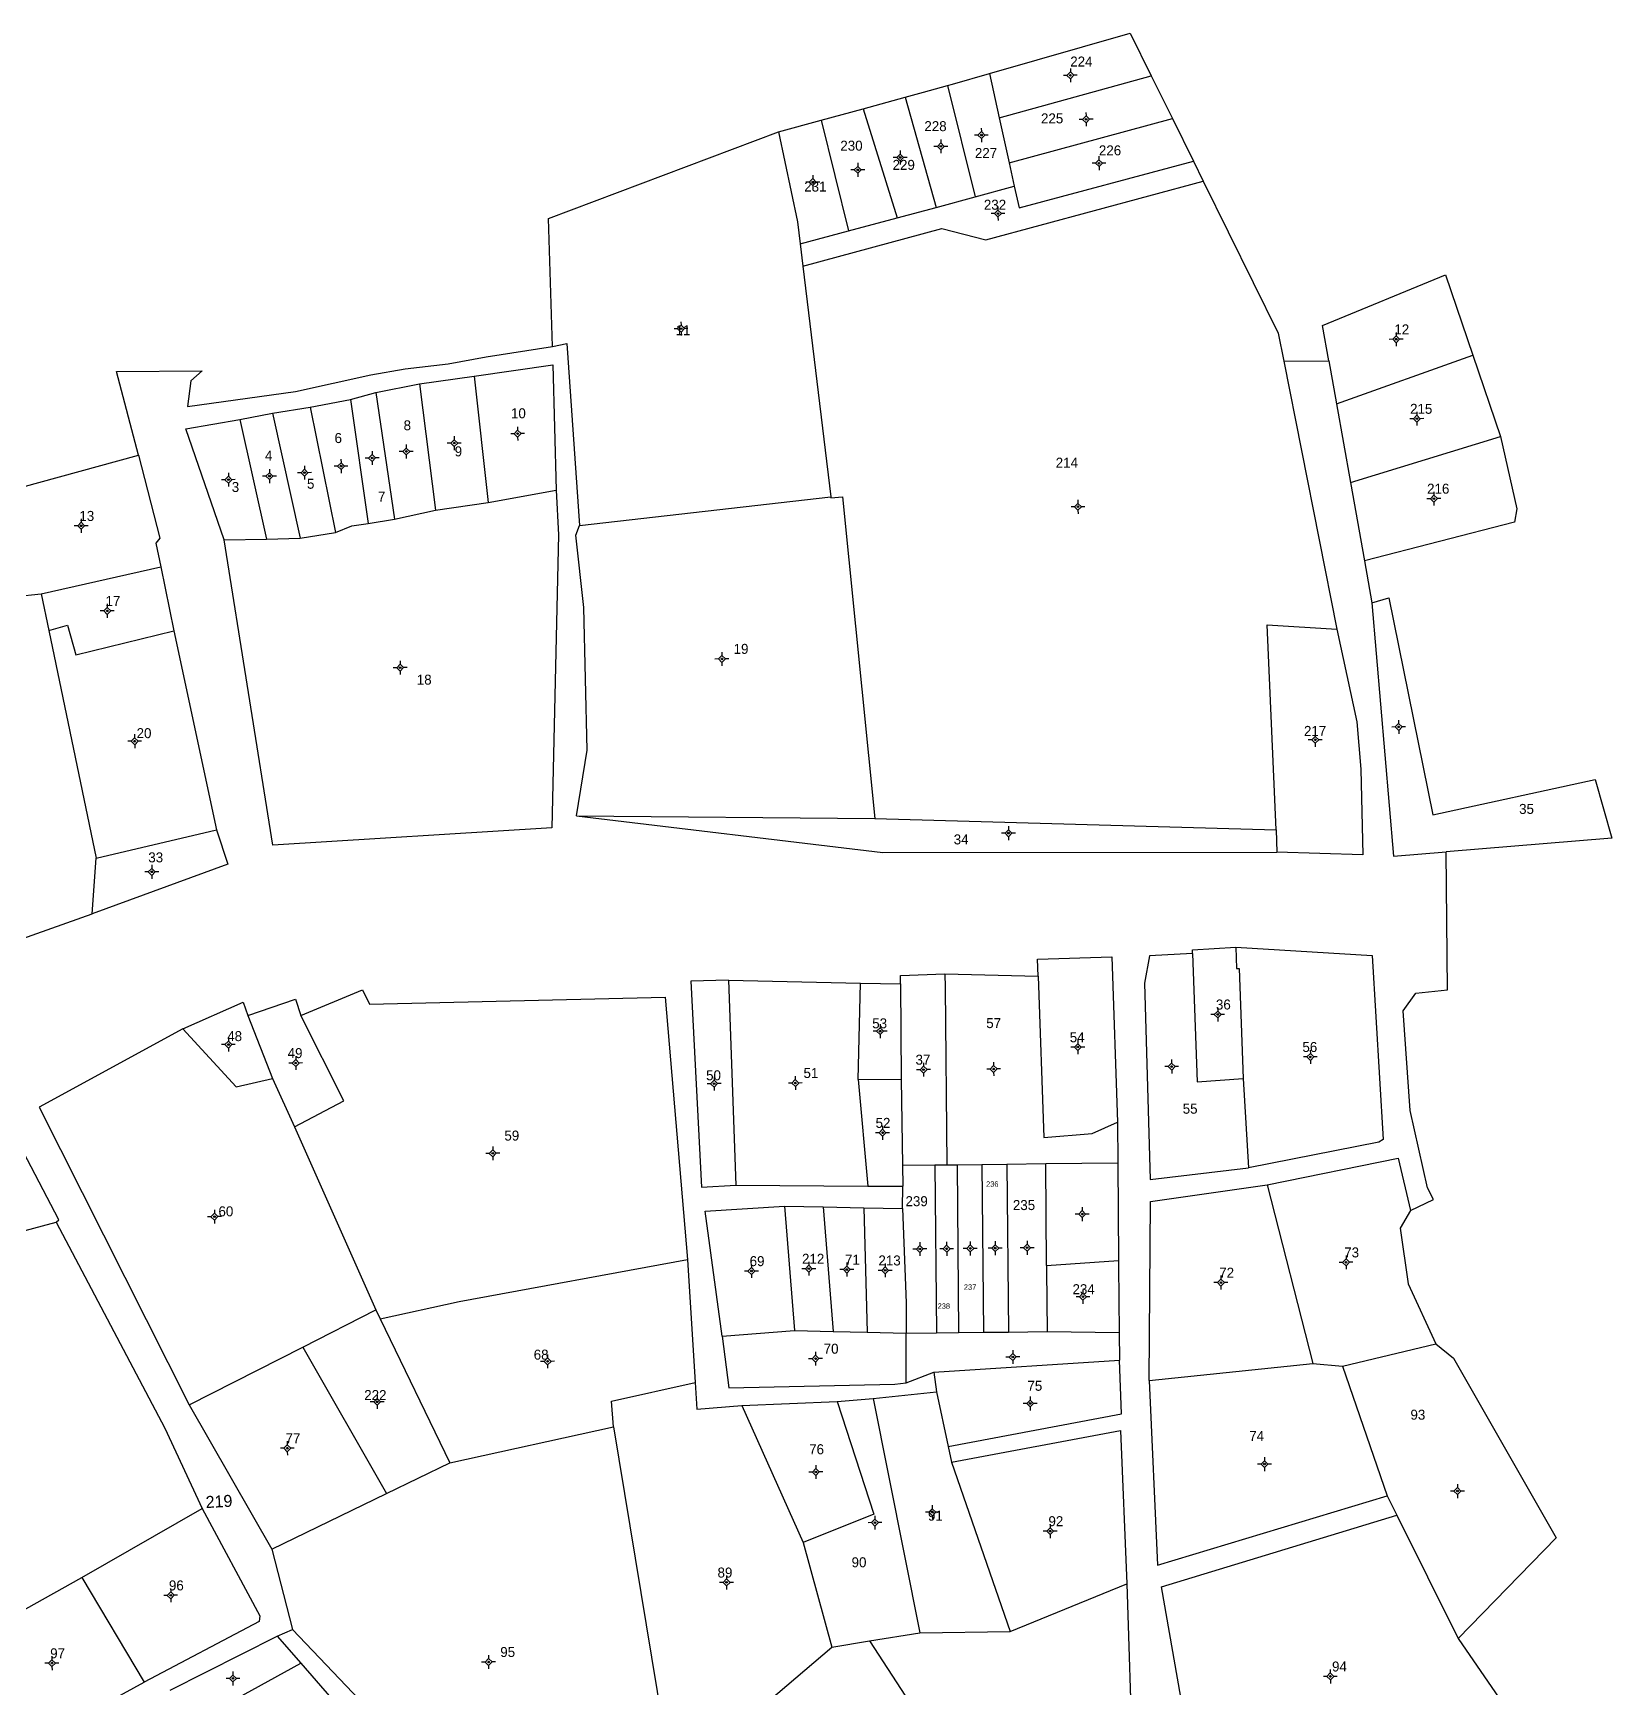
# Model space of a CAD drawing. Extents: x 551037 to 551594, y 1838476 to 1839058.
# Drawn here: x 551309.8 to 551594.4, y 1838760 to 1839058.4 of the extents above; entities that cross this region are included whole.
import ezdxf

# ---------------------------------------------------------------- set-up
doc = ezdxf.new("R2010")
doc.units = 0
for name, color, linetype in [('Level 10', 7, 'Continuous'), ('Level 11', 7, 'Continuous'), ('Level 15', 7, 'Continuous')]:
    doc.layers.add(name, color=color, linetype=linetype)

msp = doc.modelspace()

# ---------------------------------------------------------------- linework, layer by layer
at = {"layer": 'Level 10'}
for p, q in [((551482.22, 1839051.09), (551483.98, 1839043.1)), ((551474.64, 1839048.91), (551479.64, 1839028.82)), ((551483.98, 1839043.1), (551511.4, 1839050.63)), ((551511.4, 1839050.63), (551515.2, 1839042.93)), ((551459.43, 1839044.7), (551467.04, 1839046.79)), ((551467.04, 1839046.79), (551472.59, 1839026.92)), ((551444.21, 1839040.54), (551451.88, 1839042.64)), ((551451.88, 1839042.64), (551459.43, 1839044.7)), ((551451.88, 1839042.64), (551456.82, 1839022.67)), ((551459.43, 1839044.7), (551465.55, 1839025.03)), ((551483.98, 1839043.1), (551485.77, 1839034.96)), ((551485.77, 1839034.96), (551515.2, 1839042.93)), ((551515.2, 1839042.93), (551518.99, 1839035.26)), ((551485.77, 1839034.96), (551486.69, 1839030.72)), ((551518.99, 1839035.26), (551520.76, 1839031.67)), ((551479.64, 1839028.82), (551486.69, 1839030.72)), ((551472.59, 1839026.92), (551479.64, 1839028.82)), ((551456.82, 1839022.67), (551465.55, 1839025.03)), ((551465.55, 1839025.03), (551472.59, 1839026.92)), ((551448.09, 1839020.33), (551456.82, 1839022.67)), ((551448.09, 1839020.33), (551448.57, 1839016.35)), ((551448.57, 1839016.35), (551453.61, 1838974.71)), ((551535.29, 1838999.19), (551543.42, 1838999.26)), ((551535.29, 1838999.19), (551544.84, 1838950.89)), ((551543.42, 1838999.26), (551544.8, 1838991.48)), ((551544.8, 1838991.48), (551569.36, 1839000.27)), ((551569.36, 1839000.27), (551574.38, 1838985.61)), ((551371.59, 1838993.52), (551379.44, 1838995.09)), ((551379.44, 1838995.09), (551389.31, 1838996.51)), ((551379.44, 1838995.09), (551382.34, 1838972.33)), ((551389.31, 1838996.51), (551391.83, 1838973.71)), ((551359.74, 1838990.91), (551366.99, 1838992.27)), ((551366.99, 1838992.27), (551371.59, 1838993.52)), ((551366.99, 1838992.27), (551370.2, 1838969.94)), ((551371.59, 1838993.52), (551374.94, 1838970.72)), ((551544.8, 1838991.48), (551547.32, 1838977.34)), ((551347.09, 1838988.69), (551352.95, 1838989.83)), ((551347.09, 1838988.69), (551351.87, 1838967.09)), ((551352.95, 1838989.83), (551359.74, 1838990.91)), ((551352.95, 1838989.83), (551357.92, 1838967.27)), ((551359.74, 1838990.91), (551364.34, 1838968.28)), ((551547.32, 1838977.34), (551574.38, 1838985.61)), ((551304.01, 1838975.47), (551328.8, 1838982.25)), ((551547.32, 1838977.34), (551549.83, 1838963.21)), ((551382.34, 1838972.33), (551391.83, 1838973.71)), ((551391.83, 1838973.71), (551404.1, 1838975.96)), ((551408.32, 1838969.57), (551453.61, 1838974.71)), ((551370.2, 1838969.94), (551374.94, 1838970.72)), ((551374.94, 1838970.72), (551382.34, 1838972.33)), ((551357.92, 1838967.27), (551364.34, 1838968.28)), ((551344.26, 1838966.95), (551351.87, 1838967.09)), ((551351.87, 1838967.09), (551357.92, 1838967.27)), ((551311.25, 1838957.23), (551332.84, 1838962.14)), ((551332.84, 1838962.14), (551335.14, 1838950.59)), ((551549.83, 1838963.21), (551551.16, 1838955.64)), ((551306.64, 1838956.76), (551311.25, 1838957.23)), ((551311.25, 1838957.23), (551312.63, 1838950.66)), ((551312.63, 1838950.66), (551321.18, 1838909.55)), ((551335.14, 1838950.59), (551342.87, 1838914.7)), ((551407.79, 1838917.21), (551461.57, 1838916.72)), ((551321.18, 1838909.55), (551342.87, 1838914.7)), ((551461.57, 1838916.72), (551533.89, 1838914.68)), ((551533.89, 1838914.68), (551534.05, 1838910.69)), ((551320.44, 1838899.54), (551321.18, 1838909.55)), ((551435.17, 1838887.61), (551458.97, 1838887.02)), ((551435.17, 1838887.61), (551436.48, 1838850.64)), ((551458.55, 1838869.7), (551458.97, 1838887.02)), ((551458.97, 1838887.02), (551466.2, 1838886.93)), ((551466.2, 1838886.93), (551466.31, 1838869.75)), ((551474.19, 1838888.7), (551490.97, 1838888.33)), ((551348.53, 1838881.19), (551352.98, 1838869.83)), ((551352.98, 1838869.83), (551356.94, 1838861.15)), ((551458.55, 1838869.7), (551466.31, 1838869.75)), ((551458.55, 1838869.7), (551460.29, 1838850.46)), ((551466.31, 1838869.75), (551466.54, 1838854.21)), ((551527.95, 1838869.86), (551528.95, 1838853.73)), ((551356.94, 1838861.15), (551371.61, 1838828.12)), ((551505.3, 1838861.97), (551505.36, 1838854.64)), ((551466.54, 1838854.21), (551472.37, 1838854.26)), ((551466.54, 1838854.21), (551466.61, 1838850.41)), ((551472.37, 1838854.26), (551474.54, 1838854.27)), ((551472.37, 1838854.26), (551472.64, 1838823.99)), ((551474.54, 1838854.27), (551476.37, 1838854.3)), ((551476.37, 1838854.3), (551480.87, 1838854.37)), ((551476.37, 1838854.3), (551476.63, 1838824.04)), ((551480.87, 1838854.37), (551485.37, 1838854.42)), ((551480.87, 1838854.37), (551481.13, 1838824.09)), ((551485.37, 1838854.42), (551492.36, 1838854.53)), ((551485.37, 1838854.42), (551485.63, 1838824.13)), ((551492.36, 1838854.53), (551505.36, 1838854.64)), ((551505.36, 1838854.64), (551505.5, 1838837.06)), ((551436.48, 1838850.64), (551460.29, 1838850.46)), ((551460.29, 1838850.46), (551466.61, 1838850.41)), ((551466.54, 1838846.4), (551466.61, 1838850.41)), ((551532.29, 1838850.7), (551540.53, 1838818.46)), ((551445.24, 1838846.85), (551452.24, 1838846.7)), ((551445.24, 1838846.85), (551447.04, 1838824.42)), ((551452.24, 1838846.7), (551459.54, 1838846.55)), ((551452.24, 1838846.7), (551454.04, 1838824.25)), ((551459.54, 1838846.55), (551466.54, 1838846.4)), ((551459.54, 1838846.55), (551460.19, 1838824.11)), ((551427.77, 1838837.24), (551429.18, 1838815.01)), ((551492.52, 1838836.15), (551505.5, 1838837.06)), ((551358.42, 1838821.41), (551371.61, 1838828.12)), ((551371.61, 1838828.12), (551372.37, 1838826.49)), ((551372.37, 1838826.49), (551384.91, 1838800.53)), ((551434, 1838823.41), (551447.04, 1838824.42)), ((551447.04, 1838824.42), (551454.04, 1838824.25)), ((551337.91, 1838811.01), (551358.42, 1838821.41)), ((551358.42, 1838821.41), (551373.52, 1838795)), ((551454.04, 1838824.25), (551460.19, 1838824.11)), ((551460.19, 1838824.11), (551467.19, 1838823.94)), ((551467.17, 1838814.95), (551467.19, 1838823.94)), ((551467.19, 1838823.94), (551472.64, 1838823.99)), ((551472.64, 1838823.99), (551476.63, 1838824.04)), ((551476.63, 1838824.04), (551481.13, 1838824.09)), ((551481.13, 1838824.09), (551485.63, 1838824.13)), ((551485.63, 1838824.13), (551492.63, 1838824.21)), ((551492.63, 1838824.21), (551505.62, 1838824.06)), ((551505.62, 1838824.06), (551505.66, 1838819.05)), ((551545.85, 1838818.01), (551562.71, 1838821.99)), ((551472.17, 1838816.87), (551505.66, 1838819.05)), ((551511.03, 1838815.38), (551540.53, 1838818.46)), ((551540.53, 1838818.46), (551545.85, 1838818.01)), ((551467.17, 1838814.95), (551472.17, 1838816.87)), ((551472.17, 1838816.87), (551472.67, 1838813.38)), ((551545.85, 1838818.01), (551553.95, 1838794.59)), ((551461.23, 1838812.14), (551472.67, 1838813.38)), ((551472.67, 1838813.38), (551474.8, 1838803.47)), ((551337.91, 1838811.01), (551352.84, 1838784.96)), ((551437.57, 1838810.9), (551454.73, 1838811.62)), ((551437.57, 1838810.9), (551448.6, 1838786.2)), ((551454.73, 1838811.62), (551461.23, 1838812.14)), ((551461.23, 1838812.14), (551469.68, 1838769.91)), ((551384.91, 1838800.53), (551414.44, 1838807.03)), ((551414.44, 1838807.03), (551425.03, 1838742.83)), ((551474.8, 1838803.47), (551475.4, 1838800.67)), ((551373.52, 1838795), (551384.91, 1838800.53)), ((551475.4, 1838800.67), (551485.93, 1838770.15)), ((551352.84, 1838784.96), (551373.52, 1838795)), ((551553.95, 1838794.59), (551555.67, 1838791.12)), ((551318.58, 1838779.88), (551340.26, 1838792.33)), ((551555.67, 1838791.12), (551566.71, 1838768.9)), ((551448.6, 1838786.2), (551453.82, 1838767.33)), ((551352.84, 1838784.96), (551356.58, 1838770.52)), ((551296.88, 1838767.78), (551318.58, 1838779.88)), ((551318.58, 1838779.88), (551329.81, 1838760.99)), ((551485.93, 1838770.15), (551507, 1838778.71)), ((551334.5, 1838759.59), (551353.82, 1838769.32)), ((551353.82, 1838769.32), (551356.58, 1838770.52)), ((551353.82, 1838769.32), (551358.06, 1838764.43)), ((551453.82, 1838767.33), (551460.58, 1838768.43)), ((551460.58, 1838768.43), (551469.68, 1838769.91)), ((551460.58, 1838768.43), (551482.37, 1838735.17)), ((551469.68, 1838769.91), (551485.93, 1838770.15)), ((551425.03, 1838742.83), (551453.82, 1838767.33)), ((551339.18, 1838754.02), (551358.06, 1838764.43)), ((551310.31, 1838750.35), (551329.81, 1838760.99))]:
    msp.add_line(p, q, dxfattribs=at)
for points in [[(551482.22, 1839051.09), (551507.59, 1839058.35), (551511.4, 1839050.63)], [(551474.64, 1839048.91), (551475.53, 1839049.17), (551482.22, 1839051.09)], [(551467.04, 1839046.79), (551470.34, 1839047.69), (551474.64, 1839048.91)], [(551403.42, 1839001.82), (551402.7, 1839024.94), (551444.21, 1839040.54)], [(551444.21, 1839040.54), (551447.61, 1839024.29), (551448.09, 1839020.33)], [(551486.69, 1839030.72), (551487.56, 1839026.82), (551518.99, 1839035.26)], [(551448.57, 1839016.35), (551473.66, 1839023.09), (551481.57, 1839021.07), (551520.76, 1839031.67)], [(551520.76, 1839031.67), (551534.29, 1839004.24), (551535.29, 1838999.19)], [(551543.42, 1838999.26), (551542.29, 1839005.6), (551564.41, 1839014.78), (551569.36, 1839000.27)], [(551328.8, 1838982.25), (551324.84, 1838997.35), (551340.29, 1838997.48), (551338.21, 1838995.63), (551337.63, 1838991), (551357.12, 1838993.74), (551370.71, 1838996.74), (551376.86, 1838997.8), (551384.61, 1838998.71), (551391.49, 1839000), (551403.42, 1839001.82)], [(551403.42, 1839001.82), (551406.04, 1839002.38), (551408.32, 1838969.57)], [(551389.31, 1838996.51), (551403.51, 1838998.54), (551404.1, 1838975.96)], [(551344.26, 1838966.95), (551337.34, 1838987.01), (551347.09, 1838988.69)], [(551574.38, 1838985.61), (551577.27, 1838972.55), (551576.9, 1838970.19), (551549.83, 1838963.21)], [(551328.8, 1838982.25), (551332.65, 1838967.3), (551331.93, 1838966.35), (551332.84, 1838962.14)], [(551404.1, 1838975.96), (551404.49, 1838967.9), (551403.34, 1838915.03), (551353.02, 1838911.94), (551344.26, 1838966.95)], [(551453.61, 1838974.71), (551453.63, 1838974.57), (551455.73, 1838974.73), (551461.57, 1838916.72)], [(551364.34, 1838968.28), (551367.23, 1838969.52), (551370.2, 1838969.94)], [(551407.79, 1838917.21), (551409.71, 1838929.03), (551409.1, 1838954.79), (551407.66, 1838967.83), (551408.32, 1838969.57)], [(551551.16, 1838955.64), (551554.25, 1838956.53), (551562.14, 1838917.42), (551591.43, 1838923.76), (551594.44, 1838913.17), (551564.55, 1838910.72)], [(551551.16, 1838955.64), (551555.05, 1838909.94), (551564.55, 1838910.72)], [(551295.94, 1838953.75), (551296.4, 1838936.48), (551299.32, 1838912.58), (551307.74, 1838895.02), (551320.44, 1838899.54)], [(551312.63, 1838950.66), (551316, 1838951.61), (551317.47, 1838946.22), (551335.14, 1838950.59)], [(551533.89, 1838914.68), (551532.26, 1838951.64), (551544.84, 1838950.89)], [(551544.84, 1838950.89), (551548.44, 1838934.18), (551549.2, 1838925.61), (551549.56, 1838910.17), (551534.05, 1838910.69)], [(551407.79, 1838917.21), (551462.99, 1838910.59), (551534.05, 1838910.69)], [(551342.87, 1838914.7), (551344.88, 1838908.49), (551320.44, 1838899.54)], [(551558.11, 1838846.08), (551562.27, 1838848.06), (551561.21, 1838850.13), (551558.08, 1838864.11), (551556.81, 1838882.03), (551559.11, 1838885.25), (551564.77, 1838885.85), (551564.55, 1838910.72)], [(551518.82, 1838892.37), (551518.81, 1838893.03), (551526.62, 1838893.54)], [(551526.62, 1838893.54), (551551.22, 1838892.04), (551553.23, 1838858.85), (551552.39, 1838858.35), (551528.95, 1838853.73)], [(551526.62, 1838893.54), (551526.78, 1838889.67), (551527.25, 1838889.66), (551527.95, 1838869.86)], [(551490.97, 1838888.33), (551490.88, 1838891.38), (551504.3, 1838891.79), (551505.3, 1838861.97)], [(551518.82, 1838892.37), (551511.07, 1838891.98), (551510.15, 1838887.02), (551511.2, 1838851.63), (551528.95, 1838853.73)], [(551518.82, 1838892.37), (551519.64, 1838869.25), (551527.95, 1838869.86)], [(551435.17, 1838887.61), (551428.35, 1838887.41), (551430.29, 1838850.23), (551436.48, 1838850.64)], [(551466.2, 1838886.93), (551466.19, 1838888.41), (551474.19, 1838888.7)], [(551474.19, 1838888.7), (551474.21, 1838886.26), (551474.54, 1838854.27)], [(551490.97, 1838888.33), (551492, 1838859.22), (551500.76, 1838859.96), (551505.3, 1838861.97)], [(551348.53, 1838881.19), (551357.08, 1838884.14), (551358.09, 1838881.24)], [(551358.09, 1838881.24), (551369.18, 1838885.83), (551370.43, 1838883.27), (551423.77, 1838884.49), (551427.77, 1838837.24)], [(551336.81, 1838878.79), (551347.69, 1838883.62), (551348.53, 1838881.19)], [(551356.94, 1838861.15), (551365.81, 1838865.83), (551358.09, 1838881.24)], [(551336.81, 1838878.79), (551310.91, 1838864.69), (551337.91, 1838811.01)], [(551336.81, 1838878.79), (551346.42, 1838868.37), (551352.98, 1838869.83)], [(551313.97, 1838843.96), (551314.45, 1838844.39), (551303.75, 1838864.73), (551305.19, 1838865.53), (551303.79, 1838868.19), (551295.06, 1838863.61), (551297.86, 1838858.82)], [(551297.86, 1838858.82), (551307.47, 1838842.18), (551313.97, 1838843.96)], [(551492.52, 1838836.15), (551492.52, 1838836.21), (551492.36, 1838854.53)], [(551532.29, 1838850.7), (551555.92, 1838855.46), (551558.11, 1838846.08)], [(551511.03, 1838815.38), (551511.25, 1838847.68), (551532.29, 1838850.7)], [(551434, 1838823.41), (551430.95, 1838845.94), (551445.24, 1838846.85)], [(551466.54, 1838846.4), (551467.2, 1838829.42), (551467.19, 1838823.94)], [(551558.11, 1838846.08), (551556.25, 1838842.89), (551557.69, 1838832.81), (551562.71, 1838821.99)], [(551313.97, 1838843.96), (551333.53, 1838806.82), (551340.26, 1838792.33)], [(551372.37, 1838826.49), (551386.62, 1838829.62), (551427.77, 1838837.24)], [(551505.5, 1838837.06), (551505.51, 1838836.06), (551505.62, 1838824.06)], [(551492.52, 1838836.15), (551492.53, 1838835.86), (551492.53, 1838835.26), (551492.53, 1838835.21), (551492.63, 1838824.21)], [(551434, 1838823.41), (551435.2, 1838814.07), (551465.17, 1838814.74), (551467.17, 1838814.95)], [(551562.71, 1838821.99), (551565.86, 1838819.4), (551584.4, 1838787), (551566.71, 1838768.9)], [(551474.8, 1838803.47), (551506.05, 1838809.38), (551505.66, 1838819.05)], [(551511.03, 1838815.38), (551512.52, 1838782.11), (551553.95, 1838794.59)], [(551414.44, 1838807.03), (551414.05, 1838811.7), (551429.18, 1838815.01)], [(551429.18, 1838815.01), (551429.48, 1838810.23), (551437.57, 1838810.9)], [(551454.73, 1838811.62), (551461.4, 1838791.32), (551448.6, 1838786.2)], [(551475.4, 1838800.67), (551505.85, 1838806.37), (551507, 1838778.71)], [(551340.26, 1838792.33), (551350.68, 1838772.99), (551350.55, 1838771.93), (551329.81, 1838760.99)], [(551517.55, 1838753.51), (551513.22, 1838778.17), (551555.67, 1838791.12)], [(551507, 1838778.71), (551508.01, 1838746.77), (551504.91, 1838742.1)], [(551356.58, 1838770.52), (551386.85, 1838738.7), (551399.02, 1838724.52), (551413.4, 1838731.63), (551419.44, 1838722.66)], [(551566.71, 1838768.9), (551582.17, 1838746.38), (551576.53, 1838745.84), (551566.41, 1838737.39)], [(551358.06, 1838764.43), (551369.13, 1838751.68), (551369.16, 1838751.65)]]:
    msp.add_lwpolyline(points, dxfattribs=at)
at = {"layer": 'Level 11'}
for p, q in [((551496.8, 1839051.36), (551496.19, 1839050.73)), ((551496.8, 1839051.99), (551496.8, 1839051.36)), ((551497.43, 1839050.74), (551496.8, 1839051.36)), ((551496.19, 1839050.73), (551495.56, 1839050.73)), ((551496.19, 1839050.73), (551496.81, 1839050.12)), ((551496.81, 1839050.12), (551497.43, 1839050.74)), ((551496.81, 1839050.12), (551496.82, 1839049.49)), ((551498.06, 1839050.75), (551497.43, 1839050.74)), ((551499.02, 1839042.8), (551498.39, 1839042.79)), ((551499.63, 1839043.42), (551499.02, 1839042.8)), ((551499.02, 1839042.8), (551499.64, 1839042.18)), ((551499.62, 1839044.05), (551499.63, 1839043.42)), ((551500.26, 1839042.81), (551499.63, 1839043.42)), ((551499.64, 1839042.18), (551500.26, 1839042.81)), ((551499.64, 1839042.18), (551499.65, 1839041.55)), ((551500.89, 1839042.82), (551500.26, 1839042.81)), ((551473.43, 1839039.17), (551473.44, 1839038.54)), ((551480.15, 1839039.95), (551479.52, 1839039.95)), ((551480.76, 1839040.58), (551480.15, 1839039.95)), ((551480.15, 1839039.95), (551480.77, 1839039.34)), ((551480.75, 1839041.21), (551480.76, 1839040.58)), ((551481.39, 1839039.97), (551480.76, 1839040.58)), ((551480.77, 1839039.34), (551481.39, 1839039.97)), ((551480.77, 1839039.34), (551480.78, 1839038.71)), ((551482.01, 1839039.97), (551481.39, 1839039.97)), ((551466.12, 1839036.53), (551465.5, 1839035.91)), ((551466.11, 1839037.16), (551466.12, 1839036.53)), ((551466.74, 1839035.92), (551466.12, 1839036.53)), ((551472.83, 1839037.91), (551472.2, 1839037.91)), ((551473.44, 1839038.54), (551472.83, 1839037.91)), ((551472.83, 1839037.91), (551473.45, 1839037.3)), ((551474.06, 1839037.92), (551473.44, 1839038.54)), ((551473.45, 1839037.3), (551474.06, 1839037.92)), ((551473.45, 1839037.3), (551473.46, 1839036.67)), ((551474.69, 1839037.93), (551474.06, 1839037.92)), ((551501.95, 1839036.14), (551501.96, 1839035.51)), ((551457.85, 1839033.68), (551457.23, 1839033.68)), ((551458.47, 1839034.31), (551457.85, 1839033.68)), ((551457.85, 1839033.68), (551458.48, 1839033.07)), ((551458.46, 1839034.94), (551458.47, 1839034.31)), ((551459.11, 1839033.69), (551458.47, 1839034.31)), ((551458.48, 1839033.07), (551459.11, 1839033.69)), ((551459.73, 1839033.7), (551459.11, 1839033.69)), ((551465.5, 1839035.91), (551464.87, 1839035.9)), ((551465.5, 1839035.91), (551466.13, 1839035.29)), ((551466.13, 1839035.29), (551466.74, 1839035.92)), ((551466.13, 1839035.29), (551466.14, 1839034.66)), ((551467.37, 1839035.92), (551466.74, 1839035.92)), ((551501.34, 1839034.88), (551500.71, 1839034.88)), ((551501.96, 1839035.51), (551501.34, 1839034.88)), ((551501.34, 1839034.88), (551501.97, 1839034.27)), ((551502.58, 1839034.89), (551501.96, 1839035.51)), ((551501.97, 1839034.27), (551502.58, 1839034.89)), ((551501.97, 1839034.27), (551501.98, 1839033.64)), ((551503.21, 1839034.9), (551502.58, 1839034.89)), ((551449.75, 1839031.48), (551449.12, 1839031.48)), ((551450.36, 1839032.11), (551449.74, 1839031.48)), ((551449.75, 1839031.48), (551450.37, 1839030.86)), ((551450.36, 1839032.74), (551450.36, 1839032.12)), ((551450.99, 1839031.49), (551450.36, 1839032.12)), ((551450.37, 1839030.86), (551450.99, 1839031.49)), ((551450.37, 1839030.86), (551450.38, 1839030.24)), ((551451.62, 1839031.5), (551450.99, 1839031.49)), ((551458.48, 1839033.07), (551458.49, 1839032.44)), ((551483.13, 1839025.8), (551482.5, 1839025.8)), ((551483.74, 1839026.43), (551483.13, 1839025.8)), ((551483.13, 1839025.8), (551483.75, 1839025.19)), ((551483.74, 1839027.06), (551483.74, 1839026.43)), ((551484.37, 1839025.81), (551483.74, 1839026.43)), ((551483.75, 1839025.19), (551484.37, 1839025.81)), ((551483.75, 1839025.19), (551483.76, 1839024.56)), ((551485, 1839025.82), (551484.37, 1839025.81)), ((551426.6, 1839006.3), (551426.61, 1839005.67)), ((551425.98, 1839005.05), (551425.36, 1839005.04)), ((551426.61, 1839005.67), (551425.98, 1839005.05)), ((551425.98, 1839005.05), (551426.62, 1839004.44)), ((551427.24, 1839005.06), (551426.61, 1839005.67)), ((551426.62, 1839004.44), (551427.24, 1839005.06)), ((551426.62, 1839004.43), (551426.62, 1839003.81)), ((551427.86, 1839005.07), (551427.24, 1839005.06)), ((551555.54, 1839003.76), (551554.93, 1839003.14)), ((551555.54, 1839004.39), (551555.54, 1839003.76)), ((551556.17, 1839003.15), (551555.54, 1839003.76)), ((551554.93, 1839003.14), (551554.3, 1839003.13)), ((551554.93, 1839003.14), (551555.55, 1839002.52)), ((551555.55, 1839002.52), (551556.17, 1839003.15)), ((551555.55, 1839002.52), (551555.56, 1839001.89)), ((551556.8, 1839003.15), (551556.17, 1839003.15)), ((551558.65, 1838988.81), (551558.02, 1838988.81)), ((551559.27, 1838989.44), (551558.65, 1838988.81)), ((551558.65, 1838988.81), (551559.28, 1838988.2)), ((551559.26, 1838990.07), (551559.27, 1838989.44)), ((551559.89, 1838988.82), (551559.27, 1838989.44)), ((551559.28, 1838988.2), (551559.89, 1838988.82)), ((551560.52, 1838988.83), (551559.89, 1838988.82)), ((551385.71, 1838985.67), (551385.72, 1838985.04)), ((551396.52, 1838986.12), (551395.9, 1838986.11)), ((551397.14, 1838986.74), (551396.52, 1838986.12)), ((551396.52, 1838986.12), (551397.15, 1838985.5)), ((551397.14, 1838987.37), (551397.14, 1838986.74)), ((551397.78, 1838986.13), (551397.14, 1838986.74)), ((551397.15, 1838985.5), (551397.78, 1838986.13)), ((551397.15, 1838985.5), (551397.16, 1838984.87)), ((551398.4, 1838986.13), (551397.78, 1838986.13)), ((551559.28, 1838988.19), (551559.28, 1838987.57)), ((551370.9, 1838982.98), (551370.91, 1838982.35)), ((551376.45, 1838982.9), (551375.82, 1838982.9)), ((551377.06, 1838983.53), (551376.45, 1838982.9)), ((551376.45, 1838982.9), (551377.07, 1838982.29)), ((551377.06, 1838984.16), (551377.06, 1838983.53)), ((551377.69, 1838982.91), (551377.06, 1838983.53)), ((551377.07, 1838982.29), (551377.69, 1838982.91)), ((551378.32, 1838982.92), (551377.69, 1838982.91)), ((551385.09, 1838984.42), (551384.47, 1838984.41)), ((551385.72, 1838985.04), (551385.09, 1838984.42)), ((551385.09, 1838984.42), (551385.73, 1838983.8)), ((551386.35, 1838984.43), (551385.72, 1838985.04)), ((551385.73, 1838983.8), (551386.35, 1838984.43)), ((551385.73, 1838983.79), (551385.73, 1838983.17)), ((551386.97, 1838984.43), (551386.35, 1838984.43)), ((551352.39, 1838979.71), (551352.4, 1838979.09)), ((551358.72, 1838979.71), (551358.11, 1838979.08)), ((551358.72, 1838980.34), (551358.72, 1838979.71)), ((551359.35, 1838979.09), (551358.72, 1838979.71)), ((551364.7, 1838980.26), (551364.07, 1838980.25)), ((551365.31, 1838980.88), (551364.7, 1838980.26)), ((551364.7, 1838980.26), (551365.32, 1838979.65)), ((551365.3, 1838981.51), (551365.31, 1838980.88)), ((551365.93, 1838980.27), (551365.31, 1838980.88)), ((551365.32, 1838979.65), (551365.93, 1838980.27)), ((551365.32, 1838979.65), (551365.33, 1838979.02)), ((551366.56, 1838980.28), (551365.93, 1838980.27)), ((551370.28, 1838981.73), (551369.66, 1838981.72)), ((551370.28, 1838981.73), (551370.92, 1838981.11)), ((551370.91, 1838982.36), (551370.29, 1838981.73)), ((551371.54, 1838981.74), (551370.91, 1838982.35)), ((551370.92, 1838981.11), (551371.54, 1838981.74)), ((551370.92, 1838981.11), (551370.92, 1838980.48)), ((551372.16, 1838981.74), (551371.54, 1838981.74)), ((551377.07, 1838982.29), (551377.08, 1838981.66)), ((551344.37, 1838977.81), (551343.75, 1838977.81)), ((551345, 1838978.45), (551344.38, 1838977.81)), ((551344.38, 1838977.81), (551345.01, 1838977.19)), ((551344.99, 1838979.07), (551345, 1838978.45)), ((551345.62, 1838977.82), (551345, 1838978.45)), ((551345.01, 1838977.19), (551345.62, 1838977.82)), ((551345.01, 1838977.19), (551345.01, 1838976.57)), ((551346.25, 1838977.83), (551345.62, 1838977.82)), ((551351.77, 1838978.46), (551351.15, 1838978.45)), ((551352.4, 1838979.09), (551351.77, 1838978.46)), ((551351.77, 1838978.46), (551352.41, 1838977.83)), ((551353.03, 1838978.47), (551352.4, 1838979.09)), ((551352.41, 1838977.83), (551353.03, 1838978.47)), ((551352.41, 1838977.83), (551352.41, 1838977.21)), ((551353.65, 1838978.47), (551353.03, 1838978.47)), ((551358.11, 1838979.08), (551357.48, 1838979.08)), ((551358.11, 1838979.08), (551358.73, 1838978.47)), ((551358.73, 1838978.47), (551359.35, 1838979.09)), ((551358.73, 1838978.47), (551358.74, 1838977.84)), ((551359.98, 1838979.1), (551359.35, 1838979.09)), ((551498.17, 1838973.55), (551497.55, 1838972.92)), ((551498.17, 1838974.18), (551498.17, 1838973.55)), ((551498.81, 1838972.93), (551498.17, 1838973.55)), ((551561.72, 1838974.4), (551561.1, 1838974.4)), ((551562.34, 1838975.03), (551561.72, 1838974.4)), ((551561.72, 1838974.4), (551562.35, 1838973.79)), ((551562.34, 1838975.66), (551562.34, 1838975.03)), ((551562.98, 1838974.41), (551562.34, 1838975.03)), ((551562.35, 1838973.79), (551562.98, 1838974.41)), ((551562.35, 1838973.79), (551562.36, 1838973.16)), ((551563.6, 1838974.42), (551562.98, 1838974.41)), ((551318.45, 1838970.76), (551318.45, 1838970.14)), ((551497.55, 1838972.92), (551496.93, 1838972.92)), ((551497.55, 1838972.92), (551498.18, 1838972.31)), ((551498.18, 1838972.31), (551498.81, 1838972.93)), ((551498.18, 1838972.31), (551498.19, 1838971.68)), ((551499.43, 1838972.94), (551498.81, 1838972.93)), ((551317.84, 1838969.5), (551317.21, 1838969.5)), ((551318.45, 1838970.14), (551317.84, 1838969.5)), ((551317.84, 1838969.5), (551318.47, 1838968.88)), ((551319.08, 1838969.51), (551318.45, 1838970.14)), ((551318.47, 1838968.88), (551319.08, 1838969.51)), ((551318.47, 1838968.88), (551318.47, 1838968.26)), ((551319.71, 1838969.52), (551319.08, 1838969.51)), ((551322.53, 1838954.16), (551321.91, 1838954.15)), ((551323.16, 1838954.78), (551322.53, 1838954.16)), ((551322.53, 1838954.16), (551323.17, 1838953.54)), ((551323.15, 1838955.41), (551323.16, 1838954.78)), ((551323.79, 1838954.17), (551323.16, 1838954.78)), ((551323.17, 1838953.54), (551323.79, 1838954.17)), ((551323.17, 1838953.54), (551323.17, 1838952.91)), ((551324.41, 1838954.17), (551323.79, 1838954.17)), ((551433.97, 1838946.75), (551433.98, 1838946.13)), ((551375.35, 1838943.92), (551374.72, 1838943.92)), ((551375.96, 1838944.55), (551375.35, 1838943.92)), ((551375.35, 1838943.92), (551375.98, 1838943.31)), ((551375.96, 1838945.18), (551375.96, 1838944.55)), ((551376.59, 1838943.93), (551375.96, 1838944.55)), ((551375.98, 1838943.31), (551376.59, 1838943.93)), ((551377.22, 1838943.94), (551376.59, 1838943.93)), ((551433.36, 1838945.5), (551432.73, 1838945.49)), ((551433.98, 1838946.13), (551433.36, 1838945.5)), ((551433.36, 1838945.5), (551433.99, 1838944.87)), ((551434.6, 1838945.51), (551433.98, 1838946.13)), ((551433.99, 1838944.87), (551434.6, 1838945.51)), ((551433.99, 1838944.87), (551433.99, 1838944.25)), ((551435.23, 1838945.51), (551434.6, 1838945.51)), ((551375.98, 1838943.31), (551375.98, 1838942.68)), ((551328.1, 1838931.91), (551328.1, 1838931.29)), ((551540.94, 1838932.16), (551540.95, 1838931.53)), ((551555.38, 1838933.24), (551554.75, 1838933.23)), ((551555.99, 1838933.86), (551555.38, 1838933.24)), ((551555.38, 1838933.24), (551556.01, 1838932.62)), ((551555.99, 1838934.49), (551555.99, 1838933.86)), ((551556.62, 1838933.25), (551555.99, 1838933.86)), ((551556.01, 1838932.62), (551556.62, 1838933.25)), ((551556.01, 1838932.62), (551556.01, 1838931.99)), ((551557.25, 1838933.25), (551556.62, 1838933.25)), ((551327.48, 1838930.66), (551326.86, 1838930.65)), ((551328.1, 1838931.29), (551327.48, 1838930.66)), ((551327.48, 1838930.66), (551328.11, 1838930.03)), ((551328.74, 1838930.67), (551328.1, 1838931.29)), ((551328.11, 1838930.03), (551328.74, 1838930.67)), ((551328.11, 1838930.03), (551328.12, 1838929.41)), ((551329.36, 1838930.67), (551328.74, 1838930.67)), ((551540.32, 1838930.91), (551539.7, 1838930.9)), ((551540.95, 1838931.53), (551540.32, 1838930.91)), ((551540.32, 1838930.91), (551540.96, 1838930.29)), ((551541.58, 1838930.92), (551540.95, 1838931.53)), ((551540.96, 1838930.29), (551541.58, 1838930.92)), ((551540.96, 1838930.29), (551540.96, 1838929.66)), ((551542.2, 1838930.92), (551541.58, 1838930.92)), ((551485.02, 1838914.08), (551484.4, 1838914.07)), ((551485.65, 1838914.71), (551485.02, 1838914.08)), ((551485.02, 1838914.08), (551485.66, 1838913.45)), ((551485.64, 1838915.33), (551485.65, 1838914.71)), ((551486.28, 1838914.09), (551485.65, 1838914.71)), ((551485.66, 1838913.45), (551486.28, 1838914.09)), ((551486.9, 1838914.09), (551486.28, 1838914.09)), ((551485.66, 1838913.45), (551485.67, 1838912.83)), ((551331.17, 1838908.36), (551331.18, 1838907.74)), ((551330.56, 1838907.11), (551329.93, 1838907.1)), ((551331.18, 1838907.74), (551330.56, 1838907.11)), ((551330.56, 1838907.11), (551331.19, 1838906.48)), ((551331.8, 1838907.12), (551331.18, 1838907.74)), ((551331.19, 1838906.48), (551331.8, 1838907.12)), ((551331.19, 1838906.48), (551331.19, 1838905.86)), ((551332.43, 1838907.13), (551331.8, 1838907.12)), ((551522.74, 1838881.39), (551522.12, 1838881.38)), ((551523.37, 1838882.01), (551522.74, 1838881.39)), ((551522.74, 1838881.39), (551523.38, 1838880.77)), ((551523.36, 1838882.64), (551523.37, 1838882.01)), ((551524, 1838881.4), (551523.37, 1838882.01)), ((551523.38, 1838880.77), (551524, 1838881.4)), ((551524.62, 1838881.4), (551524, 1838881.4)), ((551461.87, 1838878.37), (551461.25, 1838878.37)), ((551462.5, 1838879), (551461.88, 1838878.37)), ((551461.88, 1838878.37), (551462.51, 1838877.76)), ((551462.49, 1838879.63), (551462.5, 1838879)), ((551463.12, 1838878.38), (551462.5, 1838879)), ((551462.51, 1838877.76), (551463.12, 1838878.38)), ((551463.75, 1838878.39), (551463.12, 1838878.38)), ((551523.38, 1838880.77), (551523.38, 1838880.14)), ((551344.37, 1838875.97), (551343.75, 1838875.96)), ((551345, 1838876.59), (551344.37, 1838875.97)), ((551344.37, 1838875.97), (551345.01, 1838875.35)), ((551344.99, 1838877.22), (551345, 1838876.59)), ((551345.63, 1838875.98), (551345, 1838876.59)), ((551345.01, 1838875.35), (551345.63, 1838875.98)), ((551345.01, 1838875.35), (551345.01, 1838874.72)), ((551346.25, 1838875.98), (551345.63, 1838875.98)), ((551462.51, 1838877.76), (551462.51, 1838877.13)), ((551497.52, 1838875.51), (551496.89, 1838875.5)), ((551498.13, 1838876.13), (551497.52, 1838875.51)), ((551497.52, 1838875.51), (551498.14, 1838874.89)), ((551498.13, 1838876.76), (551498.13, 1838876.13)), ((551498.76, 1838875.52), (551498.13, 1838876.13)), ((551498.14, 1838874.89), (551498.76, 1838875.52)), ((551499.39, 1838875.52), (551498.76, 1838875.52)), ((551356.51, 1838872.63), (551355.89, 1838872.63)), ((551357.13, 1838873.26), (551356.52, 1838872.63)), ((551356.52, 1838872.63), (551357.14, 1838872.02)), ((551357.13, 1838873.89), (551357.13, 1838873.26)), ((551357.76, 1838872.64), (551357.13, 1838873.26)), ((551357.14, 1838872.02), (551357.76, 1838872.64)), ((551357.14, 1838872.02), (551357.15, 1838871.39)), ((551358.39, 1838872.65), (551357.76, 1838872.64)), ((551470.33, 1838872.07), (551469.7, 1838871.44)), ((551470.32, 1838872.7), (551470.33, 1838872.07)), ((551470.96, 1838871.45), (551470.33, 1838872.07)), ((551482.96, 1838872.18), (551482.34, 1838871.55)), ((551482.96, 1838872.81), (551482.96, 1838872.18)), ((551483.6, 1838871.57), (551482.96, 1838872.18)), ((551498.14, 1838874.89), (551498.15, 1838874.26)), ((551515.06, 1838872.62), (551514.45, 1838871.99)), ((551515.05, 1838873.25), (551515.06, 1838872.62)), ((551515.69, 1838872.01), (551515.06, 1838872.62)), ((551515.07, 1838871.38), (551515.69, 1838872.01)), ((551516.31, 1838872.01), (551515.69, 1838872.01)), ((551539.44, 1838873.73), (551538.82, 1838873.73)), ((551540.07, 1838874.36), (551539.44, 1838873.73)), ((551539.44, 1838873.73), (551540.08, 1838873.12)), ((551540.06, 1838874.99), (551540.07, 1838874.36)), ((551540.7, 1838873.74), (551540.07, 1838874.36)), ((551540.08, 1838873.12), (551540.7, 1838873.74)), ((551540.08, 1838873.11), (551540.08, 1838872.49)), ((551541.32, 1838873.75), (551540.7, 1838873.74)), ((551432.57, 1838869.54), (551431.95, 1838868.91)), ((551432.56, 1838870.17), (551432.57, 1838869.54)), ((551433.19, 1838868.93), (551432.57, 1838869.54)), ((551447.21, 1838869.65), (551446.59, 1838869.02)), ((551447.21, 1838870.28), (551447.21, 1838869.65)), ((551447.85, 1838869.03), (551447.21, 1838869.65)), ((551447.22, 1838868.41), (551447.85, 1838869.03)), ((551448.47, 1838869.04), (551447.85, 1838869.03)), ((551469.7, 1838871.44), (551469.08, 1838871.44)), ((551469.7, 1838871.44), (551470.34, 1838870.83)), ((551470.34, 1838870.83), (551470.96, 1838871.45)), ((551470.34, 1838870.83), (551470.34, 1838870.2)), ((551471.58, 1838871.46), (551470.96, 1838871.45)), ((551482.34, 1838871.55), (551481.72, 1838871.55)), ((551482.34, 1838871.55), (551482.97, 1838870.94)), ((551482.97, 1838870.94), (551483.6, 1838871.57)), ((551482.97, 1838870.94), (551482.98, 1838870.31)), ((551484.22, 1838871.57), (551483.6, 1838871.57)), ((551514.45, 1838871.99), (551513.82, 1838871.99)), ((551514.45, 1838871.99), (551515.07, 1838871.38)), ((551515.07, 1838871.38), (551515.08, 1838870.75)), ((551431.95, 1838868.91), (551431.32, 1838868.91)), ((551431.95, 1838868.91), (551432.58, 1838868.3)), ((551432.58, 1838868.3), (551433.19, 1838868.93)), ((551432.58, 1838868.29), (551432.58, 1838867.67)), ((551433.82, 1838868.93), (551433.19, 1838868.93)), ((551446.59, 1838869.02), (551445.97, 1838869.02)), ((551446.59, 1838869.02), (551447.22, 1838868.41)), ((551447.22, 1838868.41), (551447.23, 1838867.78)), ((551462.94, 1838860.69), (551462.32, 1838860.05)), ((551462.93, 1838861.31), (551462.94, 1838860.69)), ((551463.56, 1838860.06), (551462.94, 1838860.69)), ((551392.65, 1838857.6), (551392.66, 1838856.97)), ((551462.32, 1838860.05), (551461.69, 1838860.05)), ((551462.32, 1838860.05), (551462.95, 1838859.43)), ((551462.95, 1838859.43), (551463.56, 1838860.06)), ((551462.95, 1838859.43), (551462.95, 1838858.81)), ((551464.19, 1838860.07), (551463.56, 1838860.06)), ((551392.03, 1838856.35), (551391.41, 1838856.34)), ((551392.66, 1838856.97), (551392.03, 1838856.35)), ((551392.03, 1838856.35), (551392.67, 1838855.73)), ((551393.29, 1838856.36), (551392.66, 1838856.97)), ((551392.67, 1838855.73), (551393.29, 1838856.36)), ((551392.67, 1838855.73), (551392.67, 1838855.1)), ((551393.91, 1838856.36), (551393.29, 1838856.36)), ((551342.49, 1838845.56), (551341.86, 1838844.93)), ((551342.48, 1838846.19), (551342.49, 1838845.56)), ((551343.12, 1838844.94), (551342.49, 1838845.56)), ((551498.32, 1838845.39), (551497.69, 1838845.38)), ((551498.94, 1838846.03), (551498.32, 1838845.39)), ((551498.32, 1838845.39), (551498.95, 1838844.77)), ((551498.93, 1838846.65), (551498.94, 1838846.03)), ((551499.56, 1838845.4), (551498.94, 1838846.03)), ((551498.95, 1838844.77), (551499.56, 1838845.4)), ((551500.19, 1838845.41), (551499.56, 1838845.4)), ((551341.86, 1838844.93), (551341.24, 1838844.93)), ((551341.86, 1838844.93), (551342.5, 1838844.32)), ((551342.5, 1838844.32), (551343.12, 1838844.94)), ((551342.5, 1838844.32), (551342.5, 1838843.69)), ((551343.74, 1838844.95), (551343.12, 1838844.94)), ((551498.95, 1838844.77), (551498.95, 1838844.15)), ((551469.66, 1838839.73), (551469.04, 1838839.1)), ((551469.65, 1838840.35), (551469.66, 1838839.73)), ((551470.28, 1838839.11), (551469.66, 1838839.73)), ((551474.5, 1838839.77), (551473.88, 1838839.14)), ((551474.49, 1838840.39), (551474.5, 1838839.77)), ((551475.12, 1838839.15), (551474.5, 1838839.77)), ((551478.12, 1838839.2), (551477.5, 1838839.19)), ((551478.75, 1838839.83), (551478.12, 1838839.2)), ((551478.12, 1838839.2), (551478.76, 1838838.57)), ((551478.74, 1838840.45), (551478.75, 1838839.83)), ((551479.38, 1838839.21), (551478.75, 1838839.83)), ((551478.76, 1838838.57), (551479.38, 1838839.21)), ((551480, 1838839.21), (551479.37, 1838839.21)), ((551482.62, 1838839.24), (551482, 1838839.24)), ((551483.24, 1838839.87), (551482.62, 1838839.24)), ((551482.62, 1838839.24), (551483.25, 1838838.63)), ((551483.24, 1838840.5), (551483.24, 1838839.87)), ((551483.88, 1838839.26), (551483.24, 1838839.87)), ((551483.25, 1838838.63), (551483.88, 1838839.26)), ((551484.5, 1838839.26), (551483.87, 1838839.26)), ((551488.38, 1838839.32), (551487.75, 1838839.32)), ((551488.99, 1838839.96), (551488.38, 1838839.32)), ((551488.38, 1838839.32), (551489, 1838838.7)), ((551488.99, 1838840.58), (551488.99, 1838839.96)), ((551489.62, 1838839.34), (551488.99, 1838839.96)), ((551489, 1838838.7), (551489.62, 1838839.34)), ((551490.25, 1838839.34), (551489.63, 1838839.34)), ((551439.28, 1838836.38), (551439.29, 1838835.75)), ((551449.63, 1838836.8), (551449.63, 1838836.17)), ((551456.49, 1838836.66), (551456.49, 1838836.04)), ((551463.41, 1838836.5), (551463.41, 1838835.88)), ((551469.04, 1838839.1), (551468.41, 1838839.09)), ((551469.04, 1838839.1), (551469.67, 1838838.47)), ((551469.67, 1838838.47), (551470.28, 1838839.11)), ((551469.67, 1838838.47), (551469.67, 1838837.85)), ((551470.91, 1838839.11), (551470.29, 1838839.11)), ((551473.88, 1838839.14), (551473.25, 1838839.13)), ((551473.88, 1838839.14), (551474.51, 1838838.51)), ((551474.51, 1838838.51), (551475.12, 1838839.15)), ((551474.51, 1838838.51), (551474.51, 1838837.89)), ((551475.75, 1838839.15), (551475.12, 1838839.15)), ((551478.76, 1838838.57), (551478.76, 1838837.95)), ((551483.25, 1838838.63), (551483.26, 1838838)), ((551489, 1838838.7), (551489.01, 1838838.08)), ((551545.89, 1838836.7), (551545.26, 1838836.69)), ((551546.5, 1838837.32), (551545.89, 1838836.7)), ((551545.89, 1838836.7), (551546.51, 1838836.08)), ((551546.5, 1838837.95), (551546.5, 1838837.32)), ((551547.13, 1838836.71), (551546.5, 1838837.32)), ((551546.51, 1838836.08), (551547.13, 1838836.71)), ((551547.76, 1838836.71), (551547.13, 1838836.71)), ((551438.67, 1838835.12), (551438.05, 1838835.12)), ((551439.29, 1838835.75), (551438.67, 1838835.12)), ((551438.67, 1838835.12), (551439.3, 1838834.51)), ((551439.93, 1838835.13), (551439.29, 1838835.75)), ((551439.3, 1838834.51), (551439.93, 1838835.13)), ((551439.3, 1838834.51), (551439.31, 1838833.88)), ((551440.55, 1838835.14), (551439.93, 1838835.13)), ((551449.02, 1838835.54), (551448.39, 1838835.54)), ((551449.63, 1838836.18), (551449.02, 1838835.54)), ((551449.02, 1838835.54), (551449.65, 1838834.92)), ((551450.26, 1838835.55), (551449.63, 1838836.18)), ((551449.65, 1838834.92), (551450.26, 1838835.55)), ((551449.65, 1838834.93), (551449.65, 1838834.3)), ((551450.89, 1838835.56), (551450.26, 1838835.55)), ((551455.87, 1838835.4), (551455.25, 1838835.4)), ((551456.49, 1838836.04), (551455.88, 1838835.4)), ((551455.88, 1838835.4), (551456.5, 1838834.78)), ((551457.12, 1838835.41), (551456.49, 1838836.04)), ((551456.5, 1838834.78), (551457.12, 1838835.41)), ((551456.5, 1838834.78), (551456.51, 1838834.16)), ((551457.75, 1838835.42), (551457.12, 1838835.41)), ((551462.8, 1838835.24), (551462.17, 1838835.24)), ((551463.41, 1838835.88), (551462.8, 1838835.24)), ((551462.8, 1838835.24), (551463.42, 1838834.62)), ((551464.04, 1838835.25), (551463.41, 1838835.88)), ((551463.42, 1838834.62), (551464.04, 1838835.25)), ((551463.42, 1838834.62), (551463.43, 1838834)), ((551464.67, 1838835.26), (551464.04, 1838835.25)), ((551523.95, 1838833.69), (551523.32, 1838833.05)), ((551523.94, 1838834.31), (551523.95, 1838833.69)), ((551524.58, 1838833.06), (551523.95, 1838833.69)), ((551546.51, 1838836.08), (551546.52, 1838835.45)), ((551498.45, 1838830.5), (551497.82, 1838830.49)), ((551499.07, 1838831.13), (551498.45, 1838830.5)), ((551498.45, 1838830.5), (551499.08, 1838829.87)), ((551499.06, 1838831.75), (551499.07, 1838831.13)), ((551499.69, 1838830.51), (551499.07, 1838831.13)), ((551499.08, 1838829.87), (551499.69, 1838830.51)), ((551500.32, 1838830.51), (551499.69, 1838830.51)), ((551523.33, 1838833.05), (551522.7, 1838833.05)), ((551523.32, 1838833.05), (551523.96, 1838832.43)), ((551523.96, 1838832.43), (551524.58, 1838833.06)), ((551523.96, 1838832.43), (551523.96, 1838831.81)), ((551525.2, 1838833.07), (551524.58, 1838833.06)), ((551499.08, 1838829.87), (551499.08, 1838829.25)), ((551401.93, 1838818.84), (551401.3, 1838818.84)), ((551402.54, 1838819.47), (551401.92, 1838818.84)), ((551401.92, 1838818.84), (551402.55, 1838818.23)), ((551402.54, 1838820.1), (551402.54, 1838819.47)), ((551403.18, 1838818.85), (551402.54, 1838819.47)), ((551402.55, 1838818.23), (551403.18, 1838818.85)), ((551403.8, 1838818.86), (551403.18, 1838818.85)), ((551450.24, 1838819.33), (551449.61, 1838819.32)), ((551450.86, 1838819.95), (551450.24, 1838819.33)), ((551450.24, 1838819.33), (551450.87, 1838818.71)), ((551450.85, 1838820.58), (551450.86, 1838819.95)), ((551451.48, 1838819.34), (551450.86, 1838819.95)), ((551450.87, 1838818.71), (551451.48, 1838819.34)), ((551450.87, 1838818.71), (551450.87, 1838818.08)), ((551452.11, 1838819.34), (551451.48, 1838819.34)), ((551485.79, 1838819.63), (551485.17, 1838819.62)), ((551486.41, 1838820.26), (551485.79, 1838819.63)), ((551485.79, 1838819.63), (551486.43, 1838819)), ((551486.41, 1838820.88), (551486.41, 1838820.26)), ((551487.05, 1838819.64), (551486.41, 1838820.26)), ((551486.43, 1838819), (551487.05, 1838819.64)), ((551486.43, 1838819), (551486.43, 1838818.38)), ((551487.67, 1838819.64), (551487.05, 1838819.64)), ((551402.55, 1838818.23), (551402.56, 1838817.6)), ((551371.82, 1838812.8), (551371.82, 1838812.17)), ((551489.55, 1838812.5), (551489.56, 1838811.87)), ((551371.21, 1838811.55), (551370.58, 1838811.54)), ((551371.82, 1838812.18), (551371.21, 1838811.55)), ((551371.21, 1838811.55), (551371.83, 1838810.92)), ((551372.45, 1838811.56), (551371.82, 1838812.18)), ((551371.83, 1838810.92), (551372.45, 1838811.56)), ((551371.83, 1838810.92), (551371.84, 1838810.3)), ((551373.08, 1838811.56), (551372.45, 1838811.56)), ((551488.94, 1838811.25), (551488.31, 1838811.24)), ((551489.56, 1838811.87), (551488.94, 1838811.25)), ((551488.94, 1838811.25), (551489.57, 1838810.63)), ((551490.18, 1838811.26), (551489.56, 1838811.87)), ((551489.57, 1838810.63), (551490.18, 1838811.26)), ((551489.57, 1838810.63), (551489.57, 1838810)), ((551490.81, 1838811.26), (551490.18, 1838811.26)), ((551355.61, 1838803.8), (551354.99, 1838803.18)), ((551355.6, 1838804.43), (551355.61, 1838803.8)), ((551356.25, 1838803.19), (551355.61, 1838803.8)), ((551354.99, 1838803.18), (551354.37, 1838803.17)), ((551354.99, 1838803.18), (551355.62, 1838802.56)), ((551355.62, 1838802.56), (551356.25, 1838803.19)), ((551355.62, 1838802.56), (551355.63, 1838801.93)), ((551356.86, 1838803.19), (551356.25, 1838803.19)), ((551531.8, 1838800.94), (551531.19, 1838800.32)), ((551531.8, 1838801.57), (551531.8, 1838800.95)), ((551532.43, 1838800.33), (551531.8, 1838800.94)), ((551450.3, 1838798.89), (551449.67, 1838798.89)), ((551450.91, 1838799.52), (551450.3, 1838798.89)), ((551450.3, 1838798.89), (551450.93, 1838798.28)), ((551450.91, 1838800.15), (551450.91, 1838799.52)), ((551451.54, 1838798.9), (551450.91, 1838799.52)), ((551450.93, 1838798.28), (551451.54, 1838798.9)), ((551450.93, 1838798.28), (551450.93, 1838797.65)), ((551452.17, 1838798.91), (551451.54, 1838798.9)), ((551531.19, 1838800.32), (551530.56, 1838800.31)), ((551531.19, 1838800.32), (551531.81, 1838799.7)), ((551531.81, 1838799.7), (551532.43, 1838800.33)), ((551531.81, 1838799.7), (551531.82, 1838799.07)), ((551533.06, 1838800.33), (551532.43, 1838800.33)), ((551565.97, 1838795.45), (551565.34, 1838795.45)), ((551566.59, 1838796.09), (551565.96, 1838795.45)), ((551565.96, 1838795.45), (551566.6, 1838794.83)), ((551566.58, 1838796.71), (551566.59, 1838796.09)), ((551567.22, 1838795.46), (551566.59, 1838796.09)), ((551566.6, 1838794.83), (551567.22, 1838795.46)), ((551566.6, 1838794.83), (551566.6, 1838794.21)), ((551567.84, 1838795.47), (551567.22, 1838795.46)), ((551471.3, 1838791.65), (551470.67, 1838791.64)), ((551471.91, 1838792.28), (551471.3, 1838791.65)), ((551471.3, 1838791.65), (551471.92, 1838791.02)), ((551471.91, 1838792.9), (551471.91, 1838792.28)), ((551472.55, 1838791.66), (551471.91, 1838792.27)), ((551471.92, 1838791.02), (551472.54, 1838791.66)), ((551473.17, 1838791.66), (551472.54, 1838791.66)), ((551460.94, 1838789.77), (551460.32, 1838789.76)), ((551461.56, 1838790.39), (551460.94, 1838789.77)), ((551460.94, 1838789.77), (551461.57, 1838789.15)), ((551461.56, 1838791.02), (551461.56, 1838790.39)), ((551462.2, 1838789.78), (551461.56, 1838790.39)), ((551461.57, 1838789.15), (551462.2, 1838789.78)), ((551461.57, 1838789.15), (551461.58, 1838788.52)), ((551462.82, 1838789.78), (551462.2, 1838789.78)), ((551471.92, 1838791.02), (551471.93, 1838790.4)), ((551493.16, 1838788.85), (551492.54, 1838788.22)), ((551493.15, 1838789.48), (551493.16, 1838788.85)), ((551493.78, 1838788.23), (551493.16, 1838788.85)), ((551492.54, 1838788.22), (551491.91, 1838788.22)), ((551492.54, 1838788.22), (551493.17, 1838787.61)), ((551493.17, 1838787.61), (551493.78, 1838788.23)), ((551493.17, 1838787.61), (551493.17, 1838786.98)), ((551494.41, 1838788.24), (551493.78, 1838788.23)), ((551434.81, 1838779.62), (551434.2, 1838778.99)), ((551434.81, 1838780.24), (551434.81, 1838779.62)), ((551435.45, 1838779), (551434.81, 1838779.61)), ((551333.98, 1838776.65), (551333.35, 1838776.64)), ((551334.6, 1838777.29), (551333.98, 1838776.65)), ((551333.98, 1838776.65), (551334.61, 1838776.03)), ((551334.59, 1838777.91), (551334.6, 1838777.29)), ((551335.22, 1838776.66), (551334.6, 1838777.29)), ((551334.61, 1838776.03), (551335.22, 1838776.66)), ((551335.85, 1838776.67), (551335.22, 1838776.66)), ((551434.2, 1838778.99), (551433.57, 1838778.98)), ((551434.2, 1838778.99), (551434.82, 1838778.36)), ((551434.82, 1838778.36), (551435.44, 1838779)), ((551434.82, 1838778.36), (551434.83, 1838777.74)), ((551436.07, 1838779), (551435.44, 1838779)), ((551334.61, 1838776.03), (551334.61, 1838775.41)), ((551313.18, 1838765.04), (551312.55, 1838764.42)), ((551313.17, 1838765.67), (551313.18, 1838765.04)), ((551313.81, 1838764.43), (551313.18, 1838765.04)), ((551391.29, 1838764.62), (551390.66, 1838764.62)), ((551391.91, 1838765.25), (551391.29, 1838764.62)), ((551391.29, 1838764.62), (551391.92, 1838764.01)), ((551391.9, 1838765.88), (551391.91, 1838765.25)), ((551392.53, 1838764.64), (551391.91, 1838765.25)), ((551391.92, 1838764.01), (551392.53, 1838764.64)), ((551393.16, 1838764.64), (551392.53, 1838764.64)), ((551312.55, 1838764.42), (551311.93, 1838764.41)), ((551312.55, 1838764.42), (551313.19, 1838763.8)), ((551313.19, 1838763.8), (551313.81, 1838764.43)), ((551313.19, 1838763.8), (551313.2, 1838763.17)), ((551314.43, 1838764.43), (551313.81, 1838764.43)), ((551345.19, 1838761.66), (551344.57, 1838761.66)), ((551345.82, 1838762.29), (551345.19, 1838761.66)), ((551345.19, 1838761.66), (551345.83, 1838761.05)), ((551345.81, 1838762.92), (551345.82, 1838762.29)), ((551346.45, 1838761.67), (551345.82, 1838762.29)), ((551345.83, 1838761.05), (551346.45, 1838761.67)), ((551347.07, 1838761.68), (551346.45, 1838761.67)), ((551391.92, 1838764.01), (551391.92, 1838763.38)), ((551543.06, 1838762.03), (551542.43, 1838762.03)), ((551543.67, 1838762.66), (551543.06, 1838762.03)), ((551543.06, 1838762.03), (551543.68, 1838761.42)), ((551543.67, 1838763.29), (551543.67, 1838762.67)), ((551544.3, 1838762.04), (551543.67, 1838762.66)), ((551543.68, 1838761.42), (551544.3, 1838762.04)), ((551544.93, 1838762.05), (551544.3, 1838762.04)), ((551345.83, 1838761.05), (551345.83, 1838760.42)), ((551543.68, 1838761.42), (551543.69, 1838760.79))]:
    msp.add_line(p, q, dxfattribs=at)
for centre in [(551496.81, 1839050.74), (551499.64, 1839042.81), (551480.77, 1839039.96), (551473.45, 1839037.92), (551458.48, 1839033.69), (551466.13, 1839035.92), (551501.97, 1839034.89), (551450.37, 1839031.49), (551483.75, 1839025.81), (551426.62, 1839005.06), (551555.55, 1839003.15), (551559.28, 1838988.82), (551397.15, 1838986.13), (551377.07, 1838982.91), (551385.73, 1838984.43), (551365.32, 1838980.27), (551370.92, 1838981.74), (551345.01, 1838977.82), (551352.41, 1838978.47), (551358.73, 1838979.09), (551562.35, 1838974.41), (551498.18, 1838972.93), (551318.47, 1838969.51), (551323.17, 1838954.17), (551375.97, 1838943.93), (551433.99, 1838945.51), (551556, 1838933.25), (551328.11, 1838930.67), (551540.96, 1838930.92), (551485.66, 1838914.09), (551331.19, 1838907.12), (551523.38, 1838881.4), (551462.51, 1838878.38), (551345.01, 1838875.98), (551498.14, 1838875.52), (551357.14, 1838872.64), (551515.07, 1838872.01), (551540.08, 1838873.74), (551432.58, 1838868.92), (551447.22, 1838869.03), (551470.34, 1838871.45), (551482.97, 1838871.56), (551462.95, 1838860.06), (551392.67, 1838856.36), (551498.95, 1838845.4), (551342.5, 1838844.94), (551469.67, 1838839.11), (551474.51, 1838839.15), (551478.76, 1838839.21), (551483.25, 1838839.26), (551489, 1838839.34), (551546.51, 1838836.71), (551439.3, 1838835.13), (551449.64, 1838835.55), (551456.5, 1838835.41), (551463.42, 1838835.25), (551499.08, 1838830.51), (551523.96, 1838833.06), (551402.55, 1838818.85), (551450.87, 1838819.34), (551486.42, 1838819.64), (551371.83, 1838811.56), (551489.57, 1838811.26), (551355.62, 1838803.19), (551531.81, 1838800.33), (551450.92, 1838798.9), (551566.6, 1838795.46), (551471.92, 1838791.66), (551461.57, 1838789.78), (551493.17, 1838788.23), (551334.61, 1838776.66), (551434.82, 1838779), (551391.92, 1838764.63), (551313.19, 1838764.43), (551345.83, 1838761.67), (551543.68, 1838762.04)]:
    msp.add_circle(centre, 0.15, dxfattribs=at)

# ---------------------------------------------------------------- texts
at = {"layer": 'Level 15'}
for s, height, p in [('224', 1.8, (551496.78, 1839052.32)), ('228', 1.8, (551470.48, 1839040.67)), ('225', 1.8, (551491.51, 1839042.07)), ('230', 1.8, (551455.33, 1839037.15)), ('227', 1.8, (551479.59, 1839035.83)), ('226', 1.8, (551501.95, 1839036.3)), ('229', 1.8, (551464.75, 1839033.69)), ('231', 1.8, (551448.82, 1839029.78)), ('232', 1.8, (551481.21, 1839026.5)), ('11', 1.8, (551425.63, 1839003.88)), ('12', 1.8, (551555.22, 1839004.03)), ('215', 1.8, (551558.05, 1838989.7)), ('8', 1.8, (551376.59, 1838986.73)), ('10', 1.8, (551395.95, 1838988.9)), ('6', 1.8, (551364.14, 1838984.43)), ('4', 1.8, (551351.58, 1838981.24)), ('9', 1.8, (551385.8, 1838982.03)), ('214', 1.8, (551494.16, 1838979.99)), ('3', 1.8, (551345.61, 1838975.61)), ('5', 1.8, (551359.17, 1838976.19)), ('216', 1.8, (551561.12, 1838975.3)), ('7', 1.8, (551371.97, 1838973.88)), ('13', 1.8, (551318.13, 1838970.39)), ('17', 1.8, (551322.84, 1838955.05)), ('19', 1.8, (551436.09, 1838946.42)), ('18', 1.8, (551378.97, 1838940.87)), ('20', 1.8, (551328.45, 1838931.22)), ('217', 1.8, (551538.92, 1838931.62)), ('35', 1.8, (551577.71, 1838917.56)), ('34', 1.8, (551475.77, 1838912.06)), ('33', 1.8, (551330.56, 1838908.82)), ('36', 1.8, (551523.05, 1838882.29)), ('48', 1.8, (551344.79, 1838876.59)), ('53', 1.8, (551461.08, 1838878.9)), ('57', 1.8, (551481.64, 1838878.94)), ('54', 1.8, (551496.69, 1838876.39)), ('49', 1.8, (551355.68, 1838873.53)), ('56', 1.8, (551538.64, 1838874.63)), ('37', 1.8, (551468.89, 1838872.34)), ('50', 1.8, (551431.13, 1838869.53)), ('51', 1.8, (551448.69, 1838869.94)), ('55', 1.8, (551517.06, 1838863.5)), ('59', 1.8, (551394.76, 1838858.66)), ('52', 1.8, (551461.68, 1838860.95)), ('236', 0.972, (551481.61, 1838850.33)), ('239', 1.8, (551467.08, 1838846.83)), ('60', 1.8, (551343.21, 1838845)), ('235', 1.8, (551486.44, 1838846.13)), ('73', 1.8, (551546.18, 1838837.59)), ('69', 1.8, (551438.98, 1838836.02)), ('212', 1.8, (551448.42, 1838836.44)), ('71', 1.8, (551456.18, 1838836.29)), ('213', 1.8, (551462.2, 1838836.14)), ('72', 1.8, (551523.64, 1838833.94)), ('237', 0.972, (551477.6, 1838831.75)), ('234', 1.8, (551497.19, 1838830.96)), ('238', 0.972, (551472.87, 1838828.33)), ('70', 1.8, (551452.33, 1838820.23)), ('68', 1.8, (551400.05, 1838819.16)), ('75', 1.8, (551489.06, 1838813.54)), ('222', 1.8, (551369.49, 1838811.87)), ('93', 1.8, (551558.12, 1838808.33)), ('77', 1.8, (551355.3, 1838804.08)), ('76', 1.8, (551449.71, 1838802.1)), ('74', 1.8, (551529.05, 1838804.48)), ('91', 1.8, (551471.13, 1838790.13)), ('92', 1.8, (551492.85, 1838789.13)), ('90', 1.8, (551457.36, 1838781.72)), ('89', 1.8, (551433.19, 1838779.87)), ('96', 1.8, (551334.28, 1838777.55)), ('97', 1.8, (551312.87, 1838765.31)), ('95', 1.8, (551394.02, 1838765.54)), ('94', 1.8, (551543.98, 1838762.93))]:
    msp.add_text(s, height=height, dxfattribs=at).set_placement(p)
msp.add_text('219', height=2.16, rotation=3.0321, dxfattribs=at).set_placement((551340.96, 1838792.39))

doc.saveas('drawing.dxf')
